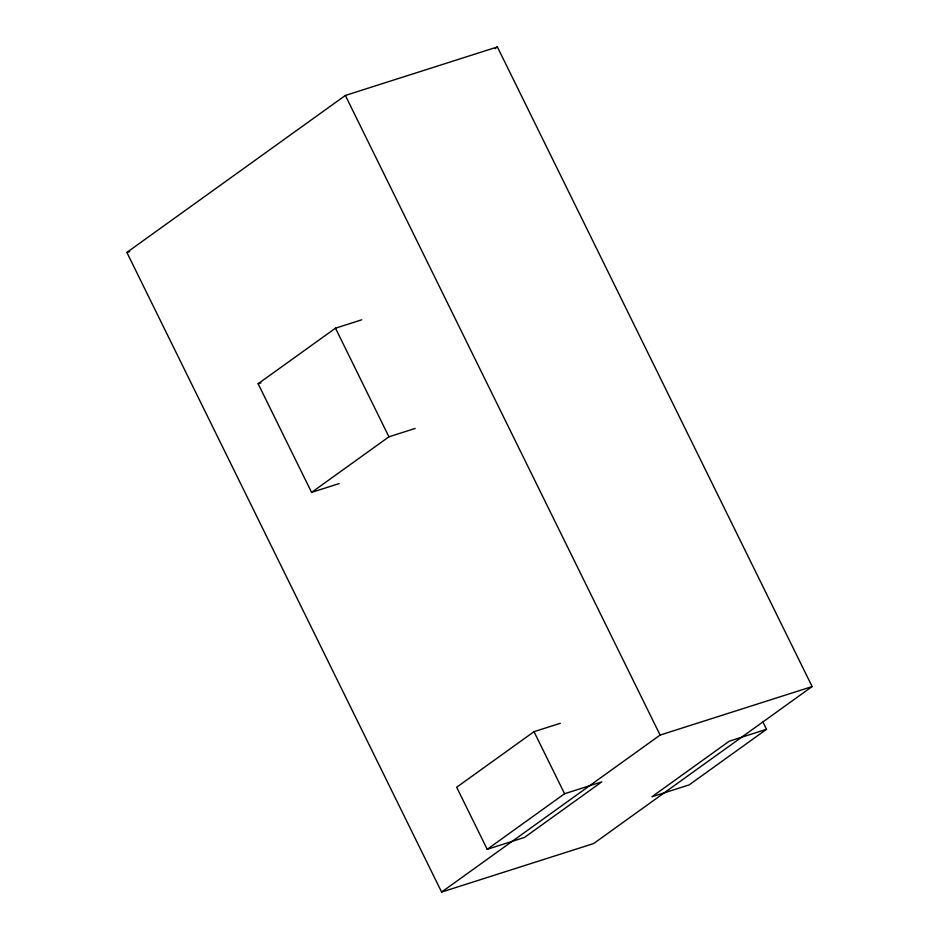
<?xml version="1.0" encoding="UTF-8"?>
<svg xmlns="http://www.w3.org/2000/svg" width="939" height="939" viewBox="0 0 939 939"><rect width="100%" height="100%" fill="white"/><g stroke="black" fill="none" stroke-linecap="round" stroke-linejoin="round"><path stroke-width="1.41" d="M126.871 252.427L345.364 95.449L497.388 46.95L812.129 686.573L593.636 843.551L441.612 892.05L126.871 252.427L129.664 251.535M495.017 48.652L497.388 46.95M339.19 483.573L311.584 492.388L258.131 383.758L335.481 328.181L361.715 319.812M311.584 492.388L388.934 436.811L415.167 428.442M560.254 723.3L534.021 731.669L456.671 787.246L487.212 849.314L524.478 837.424L601.84 781.847L564.574 793.737L487.212 849.314M441.612 892.05L660.105 735.073L812.129 686.573M766.529 729.31L689.167 784.887L651.901 796.777L729.251 741.2L766.529 729.31L762.703 721.551M258.131 383.758L260.889 382.877M345.364 95.449L660.105 735.073M335.481 328.181L388.934 436.811M534.021 731.669L564.574 793.737"/></g></svg>
